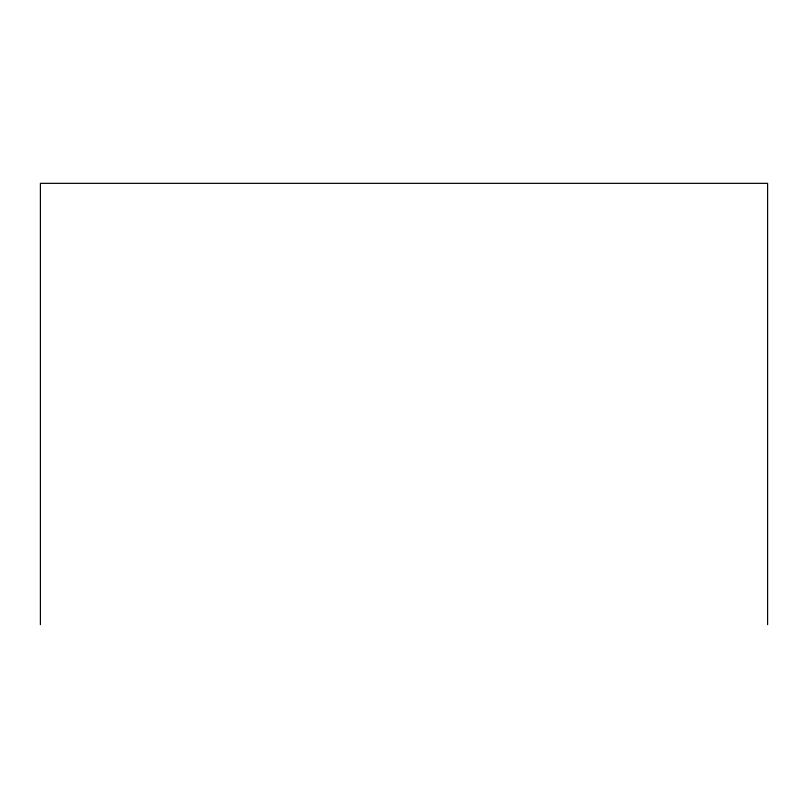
<?xml version="1.0" encoding="UTF-8"?>
<svg xmlns="http://www.w3.org/2000/svg" width="808" height="808" viewBox="0 0 808 808"><rect width="100%" height="100%" fill="white"/><g stroke="black" fill="none" stroke-linecap="round" stroke-linejoin="round"><path stroke-width="1.21" d="M767.6 624.655L767.6 183.345L40.4 183.345L40.4 624.655"/></g></svg>
